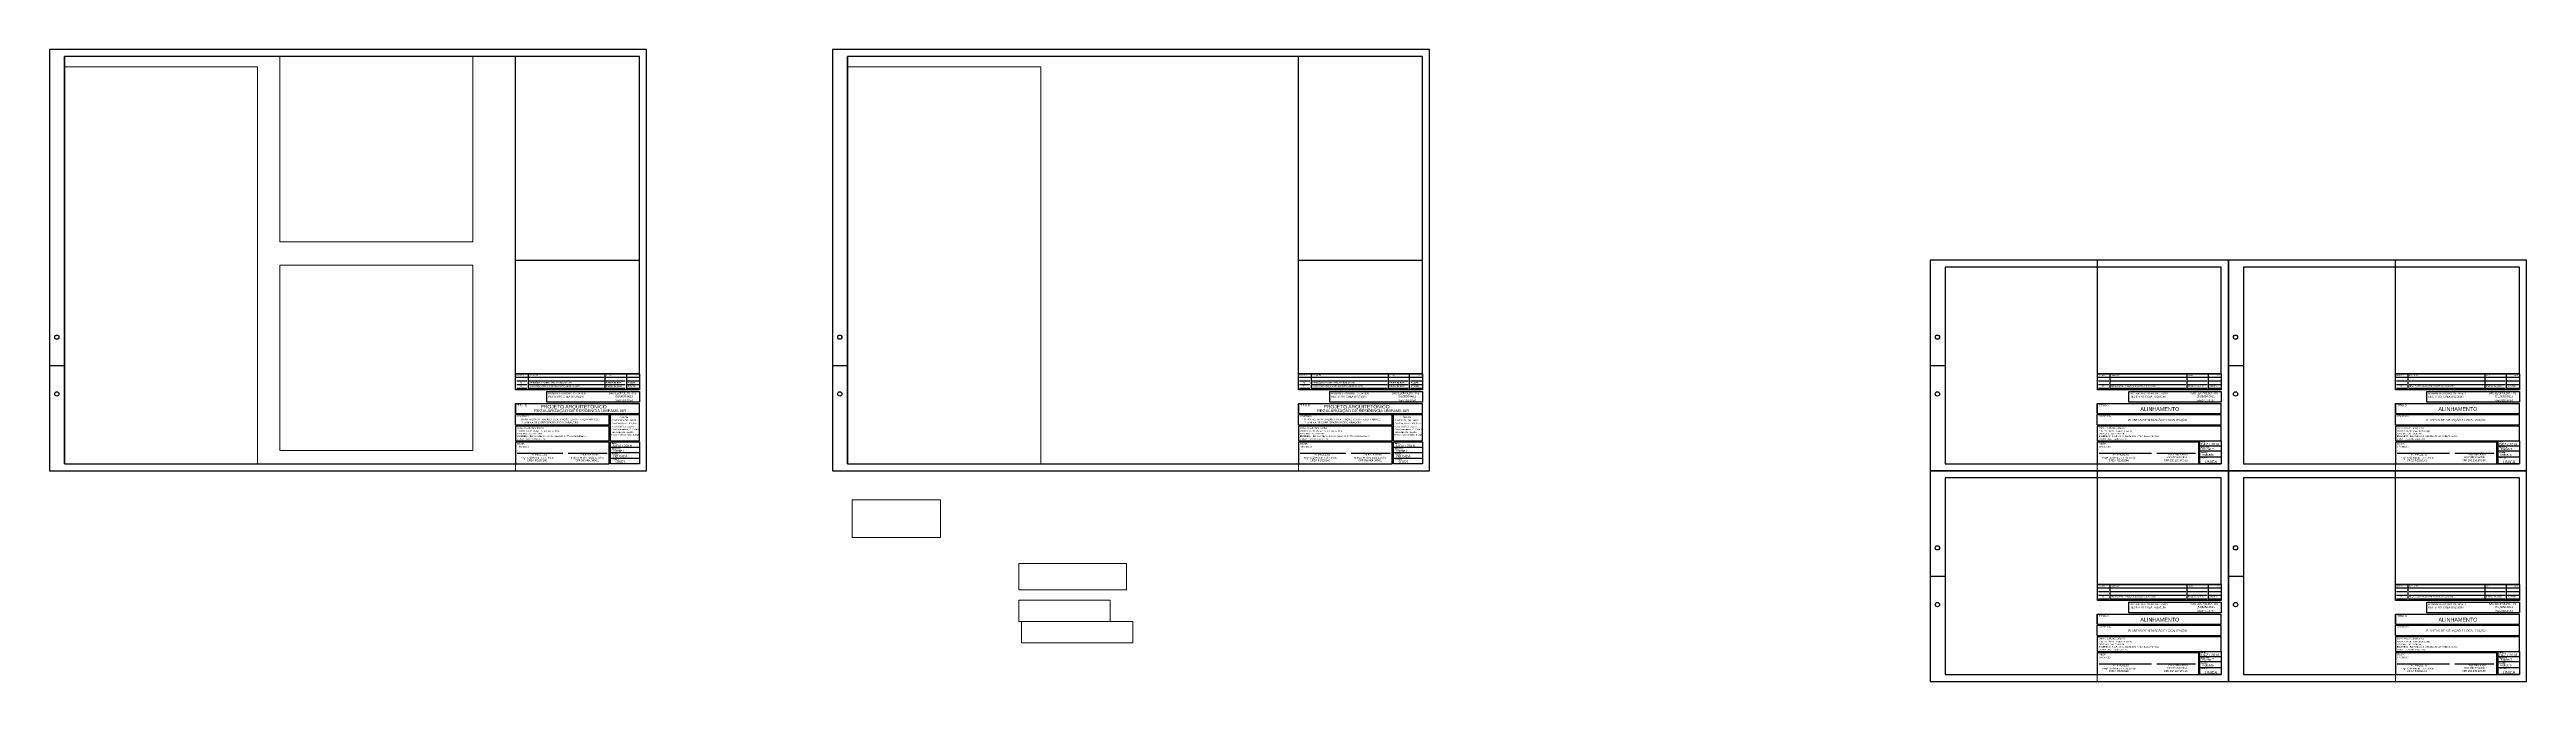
# Paper-space layout 'Layout1' of a CAD drawing. Header units: feet. Extents: x 2364 to 2713, y -811 to -722.
import ezdxf

# ---------------------------------------------------------------- set-up
doc = ezdxf.new("R2010")
doc.units = ezdxf.units.FT
doc.header["$MEASUREMENT"] = 0
doc.linetypes.add('DASHED', pattern=[0.75, 0.5, -0.25])
for name, color, linetype in [('ELETRODUTO', 4, 'Continuous'), ('FINA', 6, 'Continuous'), ('MARGEM EXT. CARIMBO', 7, 'Continuous'), ('parede', 7, 'Continuous'), ('SELO', 30, 'Continuous'), ('V1', 1, 'Continuous'), ('V2', 2, 'Continuous'), ('V3', 3, 'Continuous'), ('view', 4, 'Continuous')]:
    doc.layers.add(name, color=color, linetype=linetype)
doc.layers.get('view').off()
doc.styles.add('ENECON2', font='arialbd.ttf')
doc.styles.add('MERICE', font='ARIALUNI.TTF', dxfattribs={"height": 0.18})
doc.styles.add('VIL', font='stylu.ttf', dxfattribs={"height": 40})

psp = doc.layouts.get("Layout1")

# ---------------------------------------------------------------- linework, layer by layer
for p, q in [((2363.8, -721.83), (2363.8, -781.23)), ((2447.9, -721.83), (2363.8, -721.83)), ((2474.11, -721.83), (2474.11, -781.23)), ((2558.21, -721.83), (2474.11, -721.83)), ((2429.46, -751.53), (2446.9, -751.53)), ((2539.76, -751.53), (2557.21, -751.53)), ((2670.74, -751.53), (2628.74, -751.53)), ((2628.74, -751.53), (2628.74, -781.23)), ((2670.74, -751.53), (2670.74, -781.23)), ((2712.74, -751.53), (2670.74, -751.53)), ((2363.8, -766.38), (2365.92, -766.38)), ((2363.8, -766.38), (2364.92, -766.38)), ((2474.11, -766.38), (2476.23, -766.38)), ((2474.11, -766.38), (2475.23, -766.38)), ((2628.74, -766.38), (2630.86, -766.38)), ((2628.74, -766.38), (2629.86, -766.38)), ((2670.74, -766.38), (2672.86, -766.38)), ((2670.74, -766.38), (2671.86, -766.38)), ((2434.61, -771.97), (2434.61, -771.97)), ((2434.61, -771.97), (2434.61, -771.97)), ((2544.92, -771.97), (2544.92, -771.97)), ((2544.92, -771.97), (2544.92, -771.97)), ((2657.44, -771.97), (2657.44, -771.97)), ((2657.44, -771.97), (2657.44, -771.97)), ((2699.44, -771.97), (2699.44, -771.97)), ((2699.44, -771.97), (2699.44, -771.97)), ((2363.8, -781.23), (2447.9, -781.23)), ((2365.92, -781.23), (2447.9, -781.23)), ((2429.69, -778.72), (2436.13, -778.72)), ((2436.87, -778.72), (2442.34, -778.72)), ((2474.11, -781.23), (2558.21, -781.23)), ((2476.23, -781.23), (2558.21, -781.23)), ((2539.99, -778.72), (2546.43, -778.72)), ((2547.18, -778.72), (2552.65, -778.72)), ((2628.74, -781.23), (2670.74, -781.23)), ((2628.74, -781.23), (2670.74, -781.23)), ((2628.74, -781.23), (2628.74, -810.93)), ((2670.74, -781.23), (2628.74, -781.23)), ((2652.52, -778.72), (2659.91, -778.72)), ((2660.65, -778.72), (2666.12, -778.72)), ((2670.74, -781.23), (2712.74, -781.23)), ((2670.74, -781.23), (2712.74, -781.23)), ((2670.74, -781.23), (2670.74, -810.93)), ((2712.74, -781.23), (2670.74, -781.23)), ((2694.52, -778.72), (2701.91, -778.72)), ((2702.65, -778.72), (2708.12, -778.72)), ((2628.74, -796.08), (2630.86, -796.08)), ((2628.74, -796.08), (2629.86, -796.08)), ((2670.74, -796.08), (2672.86, -796.08)), ((2670.74, -796.08), (2671.86, -796.08)), ((2657.44, -801.67), (2657.44, -801.67)), ((2657.44, -801.67), (2657.44, -801.67)), ((2699.44, -801.67), (2699.44, -801.67)), ((2699.44, -801.67), (2699.44, -801.67)), ((2652.52, -808.42), (2659.91, -808.42)), ((2660.65, -808.42), (2666.12, -808.42)), ((2694.52, -808.42), (2701.91, -808.42)), ((2702.65, -808.42), (2708.12, -808.42)), ((2628.74, -810.93), (2670.74, -810.93)), ((2628.74, -810.93), (2670.74, -810.93)), ((2670.74, -810.93), (2712.74, -810.93)), ((2670.74, -810.93), (2712.74, -810.93))]:
    psp.add_line(p, q)
at = {"linetype": 'DASHED', "lineweight": 18, "ltscale": 3}
for p, q in [((2429.43, -780.23), (2429.43, -781.23)), ((2539.74, -780.23), (2539.74, -781.23)), ((2652.27, -780.23), (2652.27, -781.23)), ((2694.27, -780.23), (2694.27, -781.23)), ((2652.27, -809.93), (2652.27, -810.93)), ((2694.27, -809.93), (2694.27, -810.93))]:
    psp.add_line(p, q, dxfattribs=at)
for centre in [(2364.83, -762.38), (2364.83, -762.38), (2475.13, -762.38), (2475.13, -762.38), (2629.76, -762.38), (2629.76, -762.38), (2671.76, -762.38), (2671.76, -762.38), (2364.83, -770.38), (2364.83, -770.38), (2475.13, -770.38), (2475.13, -770.38), (2629.76, -770.38), (2629.76, -770.38), (2671.76, -770.38), (2671.76, -770.38), (2629.76, -792.08), (2629.76, -792.08), (2671.76, -792.08), (2671.76, -792.08), (2629.76, -800.08), (2629.76, -800.08), (2671.76, -800.08), (2671.76, -800.08)]:
    psp.add_circle(centre, 0.3)
at = {"linetype": 'DASHED', "lineweight": 18}
for p in [(2442.81, -773.76), (2442.81, -774.22), (2553.12, -773.76), (2553.12, -774.22), (2442.81, -774.68), (2442.81, -775.15), (2442.81, -775.61), (2442.81, -776.07), (2442.81, -776.53), (2553.12, -774.68), (2553.12, -775.15), (2553.12, -775.61), (2553.12, -776.07), (2553.12, -776.53)]:
    psp.add_point(p, dxfattribs=at)
at = {"layer": 'MARGEM EXT. CARIMBO'}
for p, q in [((2429.44, -771.73), (2429.44, -773.14)), ((2539.74, -771.73), (2539.74, -773.14)), ((2652.27, -771.73), (2652.27, -773.14)), ((2694.27, -771.73), (2694.27, -773.14)), ((2429.43, -774.88), (2429.43, -777)), ((2539.74, -774.88), (2539.74, -777)), ((2652.27, -774.88), (2652.27, -777)), ((2694.27, -774.88), (2694.27, -777)), ((2652.27, -801.43), (2652.27, -802.84)), ((2694.27, -801.43), (2694.27, -802.84)), ((2652.27, -804.58), (2652.27, -806.7)), ((2694.27, -804.58), (2694.27, -806.7))]:
    psp.add_line(p, q, dxfattribs=at)
at = {"layer": 'parede'}
for p, q in [((2447.9, -781.23), (2447.9, -721.83)), ((2558.21, -781.23), (2558.21, -721.83)), ((2446.9, -722.83), (2365.92, -722.83)), ((2365.92, -780.23), (2365.92, -722.83)), ((2365.92, -722.83), (2365.92, -780.23)), ((2429.46, -767.55), (2429.46, -722.83)), ((2446.9, -767.55), (2446.9, -722.83)), ((2557.21, -722.83), (2476.23, -722.83)), ((2476.23, -722.83), (2476.23, -780.23)), ((2476.23, -780.23), (2476.23, -722.83)), ((2539.76, -767.55), (2539.76, -722.83)), ((2557.21, -767.55), (2557.21, -722.83)), ((2669.74, -752.53), (2630.86, -752.53)), ((2630.86, -752.53), (2630.86, -780.23)), ((2652.29, -767.55), (2652.29, -751.53)), ((2669.74, -767.55), (2669.74, -752.53)), ((2670.74, -781.23), (2670.74, -751.53)), ((2711.74, -752.53), (2672.86, -752.53)), ((2672.86, -752.53), (2672.86, -780.23)), ((2694.29, -767.55), (2694.29, -751.53)), ((2711.74, -767.55), (2711.74, -752.53)), ((2712.74, -781.23), (2712.74, -751.53)), ((2429.43, -774.74), (2429.44, -773.29)), ((2429.44, -773.14), (2429.44, -771.73)), ((2429.44, -771.73), (2446.9, -771.73)), ((2429.44, -773.14), (2446.9, -773.14)), ((2429.44, -773.29), (2442.64, -773.29)), ((2442.64, -774.74), (2442.64, -773.29)), ((2442.81, -773.29), (2446.9, -773.29)), ((2442.81, -777), (2442.81, -773.29)), ((2446.9, -773.14), (2446.9, -771.73)), ((2446.9, -777), (2446.9, -773.29)), ((2539.74, -773.14), (2539.74, -771.73)), ((2539.74, -771.73), (2557.21, -771.73)), ((2539.74, -773.14), (2557.21, -773.14)), ((2539.74, -773.29), (2552.94, -773.29)), ((2539.74, -774.74), (2539.74, -773.29)), ((2552.94, -774.74), (2552.94, -773.29)), ((2553.12, -777), (2553.12, -773.29)), ((2553.12, -773.29), (2557.21, -773.29)), ((2557.21, -773.14), (2557.21, -771.73)), ((2557.21, -777), (2557.21, -773.29)), ((2652.27, -773.14), (2652.27, -771.73)), ((2652.27, -771.73), (2669.74, -771.73)), ((2652.27, -773.14), (2669.74, -773.14)), ((2652.27, -773.29), (2669.74, -773.29)), ((2652.27, -774.74), (2652.27, -773.29)), ((2669.74, -773.14), (2669.74, -771.73)), ((2669.74, -774.74), (2669.74, -773.29)), ((2694.27, -773.14), (2694.27, -771.73)), ((2694.27, -771.73), (2711.74, -771.73)), ((2694.27, -773.14), (2711.74, -773.14)), ((2694.27, -773.29), (2711.74, -773.29)), ((2694.27, -774.74), (2694.27, -773.29)), ((2711.74, -773.14), (2711.74, -771.73)), ((2711.74, -774.74), (2711.74, -773.29)), ((2429.43, -774.74), (2442.64, -774.74)), ((2429.43, -774.88), (2442.64, -774.88)), ((2429.43, -777), (2442.64, -777)), ((2429.43, -777.16), (2442.64, -777.16)), ((2429.43, -777.16), (2429.43, -780.23)), ((2429.43, -777.16), (2429.43, -780.23)), ((2442.64, -777), (2442.64, -774.88)), ((2442.64, -780.23), (2442.64, -777.16)), ((2442.81, -776.99), (2446.9, -777)), ((2446.9, -777.95), (2442.81, -777.95)), ((2446.9, -777.95), (2443.9, -777.95)), ((2539.74, -774.74), (2552.94, -774.74)), ((2539.74, -774.88), (2552.94, -774.88)), ((2539.74, -777), (2552.94, -777)), ((2539.74, -777.16), (2552.94, -777.16)), ((2539.74, -777.16), (2539.74, -780.23)), ((2539.74, -777.16), (2539.74, -780.23)), ((2552.94, -777), (2552.94, -774.88)), ((2552.94, -780.23), (2552.94, -777.16)), ((2553.12, -776.99), (2557.21, -777)), ((2557.21, -777.95), (2553.12, -777.95)), ((2557.21, -777.95), (2554.21, -777.95)), ((2652.27, -774.74), (2669.74, -774.74)), ((2652.27, -774.88), (2669.74, -774.88)), ((2652.27, -777), (2669.74, -777)), ((2652.27, -777.16), (2666.56, -777.16)), ((2652.27, -777.16), (2652.27, -780.23)), ((2652.27, -777.16), (2652.27, -780.23)), ((2666.56, -780.23), (2666.56, -777.16)), ((2669.74, -777), (2669.74, -774.88)), ((2694.27, -774.74), (2711.74, -774.74)), ((2694.27, -774.88), (2711.74, -774.88)), ((2694.27, -777), (2711.74, -777)), ((2694.27, -777.16), (2708.56, -777.16)), ((2694.27, -777.16), (2694.27, -780.23)), ((2694.27, -777.16), (2694.27, -780.23)), ((2708.56, -780.23), (2708.56, -777.16)), ((2711.74, -777), (2711.74, -774.88)), ((2365.92, -780.23), (2442.64, -780.23)), ((2446.9, -778.68), (2442.81, -778.68)), ((2442.81, -779.44), (2446.9, -779.44)), ((2476.23, -780.23), (2552.94, -780.23)), ((2557.21, -778.68), (2553.12, -778.68)), ((2553.12, -779.44), (2557.21, -779.44)), ((2630.86, -780.23), (2669.74, -780.23)), ((2652.29, -797.25), (2652.29, -781.23)), ((2670.74, -810.93), (2670.74, -781.23)), ((2672.86, -780.23), (2711.74, -780.23)), ((2694.29, -797.25), (2694.29, -781.23)), ((2712.74, -810.93), (2712.74, -781.23)), ((2669.74, -782.23), (2630.86, -782.23)), ((2630.86, -782.23), (2630.86, -809.93)), ((2669.74, -797.25), (2669.74, -782.23)), ((2711.74, -782.23), (2672.86, -782.23)), ((2672.86, -782.23), (2672.86, -809.93)), ((2711.74, -797.25), (2711.74, -782.23)), ((2652.27, -802.84), (2652.27, -801.43)), ((2652.27, -801.43), (2669.74, -801.43)), ((2669.74, -802.84), (2669.74, -801.43)), ((2694.27, -802.84), (2694.27, -801.43)), ((2694.27, -801.43), (2711.74, -801.43)), ((2711.74, -802.84), (2711.74, -801.43)), ((2652.27, -802.84), (2669.74, -802.84)), ((2652.27, -802.99), (2669.74, -802.99)), ((2652.27, -804.44), (2652.27, -802.99)), ((2652.27, -804.44), (2669.74, -804.44)), ((2652.27, -804.58), (2669.74, -804.58)), ((2669.74, -804.44), (2669.74, -802.99)), ((2669.74, -806.7), (2669.74, -804.58)), ((2694.27, -802.84), (2711.74, -802.84)), ((2694.27, -802.99), (2711.74, -802.99)), ((2694.27, -804.44), (2694.27, -802.99)), ((2694.27, -804.44), (2711.74, -804.44)), ((2694.27, -804.58), (2711.74, -804.58)), ((2711.74, -804.44), (2711.74, -802.99)), ((2711.74, -806.7), (2711.74, -804.58)), ((2652.27, -806.7), (2669.74, -806.7)), ((2652.27, -806.86), (2666.56, -806.86)), ((2652.27, -806.86), (2652.27, -809.93)), ((2652.27, -806.86), (2652.27, -809.93)), ((2666.56, -809.93), (2666.56, -806.86)), ((2694.27, -806.7), (2711.74, -806.7)), ((2694.27, -806.86), (2708.56, -806.86)), ((2694.27, -806.86), (2694.27, -809.93)), ((2694.27, -806.86), (2694.27, -809.93)), ((2708.56, -809.93), (2708.56, -806.86)), ((2630.86, -809.93), (2669.74, -809.93)), ((2672.86, -809.93), (2711.74, -809.93))]:
    psp.add_line(p, q, dxfattribs=at)
for points in [[(2442.81, -777.16), (2446.9, -777.16), (2446.9, -780.23), (2442.81, -780.23)], [(2553.12, -777.16), (2557.21, -777.16), (2557.21, -780.23), (2553.12, -780.23)]]:
    psp.add_lwpolyline(points, close=True, dxfattribs=at)
at = {"layer": 'SELO', "color": 152}
for p, q in [((2446.9, -767.55), (2429.46, -767.55)), ((2446.9, -767.55), (2429.46, -767.55)), ((2431.21, -767.55), (2431.21, -769.81)), ((2442.05, -767.55), (2442.05, -769.81)), ((2445.06, -767.55), (2445.06, -769.81)), ((2557.21, -767.55), (2539.76, -767.55)), ((2557.21, -767.55), (2539.76, -767.55)), ((2541.51, -767.55), (2541.51, -769.81)), ((2552.36, -767.55), (2552.36, -769.81)), ((2555.36, -767.55), (2555.36, -769.81)), ((2669.74, -767.55), (2652.29, -767.55)), ((2669.74, -767.55), (2652.29, -767.55)), ((2654.04, -767.55), (2654.04, -769.81)), ((2664.89, -767.55), (2664.89, -769.81)), ((2667.89, -767.55), (2667.89, -769.81)), ((2711.74, -767.55), (2694.29, -767.55)), ((2711.74, -767.55), (2694.29, -767.55)), ((2696.04, -767.55), (2696.04, -769.81)), ((2706.89, -767.55), (2706.89, -769.81)), ((2709.89, -767.55), (2709.89, -769.81)), ((2446.9, -768.05), (2429.46, -768.05)), ((2446.9, -768.05), (2429.46, -768.05)), ((2557.21, -768.05), (2539.76, -768.05)), ((2557.21, -768.05), (2539.76, -768.05)), ((2669.74, -768.05), (2652.29, -768.05)), ((2669.74, -768.05), (2652.29, -768.05)), ((2711.74, -768.05), (2694.29, -768.05)), ((2711.74, -768.05), (2694.29, -768.05)), ((2669.74, -777.73), (2666.74, -777.73)), ((2669.74, -777.73), (2666.74, -777.73)), ((2669.74, -777.73), (2666.74, -777.73)), ((2669.74, -777.73), (2666.74, -777.73)), ((2711.74, -777.73), (2708.74, -777.73)), ((2711.74, -777.73), (2708.74, -777.73)), ((2711.74, -777.73), (2708.74, -777.73)), ((2711.74, -777.73), (2708.74, -777.73)), ((2666.74, -780.23), (2666.74, -778.23)), ((2666.74, -780.23), (2666.74, -778.23)), ((2669.74, -778.47), (2666.74, -778.47)), ((2669.74, -778.47), (2666.74, -778.47)), ((2666.74, -779.23), (2669.74, -779.23)), ((2666.74, -779.23), (2669.74, -779.23)), ((2669.74, -780.23), (2666.74, -780.23)), ((2669.74, -780.23), (2666.74, -780.23)), ((2708.74, -780.23), (2708.74, -778.23)), ((2708.74, -780.23), (2708.74, -778.23)), ((2711.74, -778.47), (2708.74, -778.47)), ((2711.74, -778.47), (2708.74, -778.47)), ((2708.74, -779.23), (2711.74, -779.23)), ((2708.74, -779.23), (2711.74, -779.23)), ((2711.74, -780.23), (2708.74, -780.23)), ((2711.74, -780.23), (2708.74, -780.23)), ((2669.74, -797.25), (2652.29, -797.25)), ((2669.74, -797.25), (2652.29, -797.25)), ((2669.74, -797.75), (2652.29, -797.75)), ((2669.74, -797.75), (2652.29, -797.75)), ((2654.04, -797.25), (2654.04, -799.51)), ((2664.89, -797.25), (2664.89, -799.51)), ((2667.89, -797.25), (2667.89, -799.51)), ((2711.74, -797.25), (2694.29, -797.25)), ((2711.74, -797.25), (2694.29, -797.25)), ((2711.74, -797.75), (2694.29, -797.75)), ((2711.74, -797.75), (2694.29, -797.75)), ((2696.04, -797.25), (2696.04, -799.51)), ((2706.89, -797.25), (2706.89, -799.51)), ((2709.89, -797.25), (2709.89, -799.51)), ((2669.74, -807.43), (2666.74, -807.43)), ((2669.74, -807.43), (2666.74, -807.43)), ((2669.74, -807.43), (2666.74, -807.43)), ((2669.74, -807.43), (2666.74, -807.43)), ((2666.74, -809.93), (2666.74, -807.93)), ((2666.74, -809.93), (2666.74, -807.93)), ((2669.74, -808.17), (2666.74, -808.17)), ((2669.74, -808.17), (2666.74, -808.17)), ((2666.74, -808.93), (2669.74, -808.93)), ((2666.74, -808.93), (2669.74, -808.93)), ((2711.74, -807.43), (2708.74, -807.43)), ((2711.74, -807.43), (2708.74, -807.43)), ((2711.74, -807.43), (2708.74, -807.43)), ((2711.74, -807.43), (2708.74, -807.43)), ((2708.74, -809.93), (2708.74, -807.93)), ((2708.74, -809.93), (2708.74, -807.93)), ((2711.74, -808.17), (2708.74, -808.17)), ((2711.74, -808.17), (2708.74, -808.17)), ((2708.74, -808.93), (2711.74, -808.93)), ((2708.74, -808.93), (2711.74, -808.93)), ((2669.74, -809.93), (2666.74, -809.93)), ((2669.74, -809.93), (2666.74, -809.93)), ((2711.74, -809.93), (2708.74, -809.93)), ((2711.74, -809.93), (2708.74, -809.93))]:
    psp.add_line(p, q, dxfattribs=at)
at = {"layer": 'SELO', "color": 1}
for p, q in [((2429.61, -768.55), (2431.06, -768.55)), ((2429.61, -768.55), (2431.06, -768.55)), ((2429.61, -769.05), (2431.06, -769.05)), ((2429.61, -769.05), (2431.06, -769.05)), ((2429.61, -769.55), (2431.06, -769.55)), ((2429.61, -769.55), (2431.06, -769.55)), ((2431.36, -768.55), (2441.94, -768.55)), ((2431.36, -769.05), (2441.93, -769.05)), ((2431.36, -769.55), (2441.92, -769.55)), ((2442.13, -769.55), (2444.91, -769.55)), ((2442.13, -769.55), (2444.91, -769.55)), ((2442.14, -768.55), (2444.91, -768.55)), ((2442.14, -768.55), (2444.91, -768.55)), ((2442.14, -769.05), (2444.91, -769.05)), ((2442.14, -769.05), (2444.91, -769.05)), ((2445.21, -768.55), (2446.81, -768.55)), ((2445.21, -768.55), (2446.81, -768.55)), ((2445.21, -769.05), (2446.81, -769.05)), ((2445.21, -769.05), (2446.81, -769.05)), ((2445.21, -769.55), (2446.81, -769.55)), ((2445.21, -769.55), (2446.81, -769.55)), ((2539.91, -768.55), (2541.36, -768.55)), ((2539.91, -768.55), (2541.36, -768.55)), ((2539.91, -769.05), (2541.36, -769.05)), ((2539.91, -769.05), (2541.36, -769.05)), ((2539.91, -769.55), (2541.36, -769.55)), ((2539.91, -769.55), (2541.36, -769.55)), ((2541.66, -768.55), (2552.24, -768.55)), ((2541.66, -769.05), (2552.23, -769.05)), ((2541.66, -769.55), (2552.23, -769.55)), ((2552.43, -769.55), (2555.21, -769.55)), ((2552.43, -769.55), (2555.21, -769.55)), ((2552.44, -769.05), (2555.21, -769.05)), ((2552.44, -769.05), (2555.21, -769.05)), ((2552.45, -768.55), (2555.21, -768.55)), ((2552.45, -768.55), (2555.21, -768.55)), ((2555.51, -768.55), (2557.11, -768.55)), ((2555.51, -768.55), (2557.11, -768.55)), ((2555.51, -769.05), (2557.11, -769.05)), ((2555.51, -769.05), (2557.11, -769.05)), ((2555.51, -769.55), (2557.11, -769.55)), ((2555.51, -769.55), (2557.11, -769.55)), ((2652.44, -768.55), (2653.89, -768.55)), ((2652.44, -768.55), (2653.89, -768.55)), ((2652.44, -769.05), (2653.89, -769.05)), ((2652.44, -769.05), (2653.89, -769.05)), ((2652.44, -769.55), (2653.89, -769.55)), ((2652.44, -769.55), (2653.89, -769.55)), ((2654.19, -768.55), (2664.77, -768.55)), ((2654.19, -769.05), (2664.76, -769.05)), ((2654.19, -769.55), (2664.76, -769.55)), ((2664.96, -769.55), (2667.74, -769.55)), ((2664.96, -769.55), (2667.74, -769.55)), ((2664.97, -769.05), (2667.74, -769.05)), ((2664.97, -769.05), (2667.74, -769.05)), ((2664.98, -768.55), (2667.74, -768.55)), ((2664.98, -768.55), (2667.74, -768.55)), ((2668.04, -768.55), (2669.64, -768.55)), ((2668.04, -768.55), (2669.64, -768.55)), ((2668.04, -769.05), (2669.64, -769.05)), ((2668.04, -769.05), (2669.64, -769.05)), ((2668.04, -769.55), (2669.64, -769.55)), ((2668.04, -769.55), (2669.64, -769.55)), ((2694.44, -768.55), (2695.89, -768.55)), ((2694.44, -768.55), (2695.89, -768.55)), ((2694.44, -769.05), (2695.89, -769.05)), ((2694.44, -769.05), (2695.89, -769.05)), ((2694.44, -769.55), (2695.89, -769.55)), ((2694.44, -769.55), (2695.89, -769.55)), ((2696.19, -768.55), (2706.77, -768.55)), ((2696.19, -769.05), (2706.76, -769.05)), ((2696.19, -769.55), (2706.76, -769.55)), ((2706.96, -769.55), (2709.74, -769.55)), ((2706.96, -769.55), (2709.74, -769.55)), ((2706.97, -769.05), (2709.74, -769.05)), ((2706.97, -769.05), (2709.74, -769.05)), ((2706.98, -768.55), (2709.74, -768.55)), ((2706.98, -768.55), (2709.74, -768.55)), ((2710.04, -768.55), (2711.64, -768.55)), ((2710.04, -768.55), (2711.64, -768.55)), ((2710.04, -769.05), (2711.64, -769.05)), ((2710.04, -769.05), (2711.64, -769.05)), ((2710.04, -769.55), (2711.64, -769.55)), ((2710.04, -769.55), (2711.64, -769.55)), ((2652.44, -798.25), (2653.89, -798.25)), ((2652.44, -798.25), (2653.89, -798.25)), ((2652.44, -798.75), (2653.89, -798.75)), ((2652.44, -798.75), (2653.89, -798.75)), ((2654.19, -798.25), (2664.77, -798.25)), ((2654.19, -798.75), (2664.76, -798.75)), ((2664.97, -798.75), (2667.74, -798.75)), ((2664.97, -798.75), (2667.74, -798.75)), ((2664.98, -798.25), (2667.74, -798.25)), ((2664.98, -798.25), (2667.74, -798.25)), ((2668.04, -798.25), (2669.64, -798.25)), ((2668.04, -798.25), (2669.64, -798.25)), ((2668.04, -798.75), (2669.64, -798.75)), ((2668.04, -798.75), (2669.64, -798.75)), ((2694.44, -798.25), (2695.89, -798.25)), ((2694.44, -798.25), (2695.89, -798.25)), ((2694.44, -798.75), (2695.89, -798.75)), ((2694.44, -798.75), (2695.89, -798.75)), ((2696.19, -798.25), (2706.77, -798.25)), ((2696.19, -798.75), (2706.76, -798.75)), ((2706.97, -798.75), (2709.74, -798.75)), ((2706.97, -798.75), (2709.74, -798.75)), ((2706.98, -798.25), (2709.74, -798.25)), ((2706.98, -798.25), (2709.74, -798.25)), ((2710.04, -798.25), (2711.64, -798.25)), ((2710.04, -798.25), (2711.64, -798.25)), ((2710.04, -798.75), (2711.64, -798.75)), ((2710.04, -798.75), (2711.64, -798.75)), ((2652.44, -799.25), (2653.89, -799.25)), ((2652.44, -799.25), (2653.89, -799.25)), ((2654.19, -799.25), (2664.76, -799.25)), ((2664.96, -799.25), (2667.74, -799.25)), ((2664.96, -799.25), (2667.74, -799.25)), ((2668.04, -799.25), (2669.64, -799.25)), ((2668.04, -799.25), (2669.64, -799.25)), ((2694.44, -799.25), (2695.89, -799.25)), ((2694.44, -799.25), (2695.89, -799.25)), ((2696.19, -799.25), (2706.76, -799.25)), ((2706.96, -799.25), (2709.74, -799.25)), ((2706.96, -799.25), (2709.74, -799.25)), ((2710.04, -799.25), (2711.64, -799.25)), ((2710.04, -799.25), (2711.64, -799.25))]:
    psp.add_line(p, q, dxfattribs=at)
at = {"layer": 'SELO', "color": 254}
for p, q in [((2666.74, -780.23), (2666.74, -778.23)), ((2666.74, -780.23), (2666.74, -778.23)), ((2666.74, -779.23), (2669.74, -779.23)), ((2666.74, -779.23), (2669.74, -779.23)), ((2669.74, -780.23), (2666.74, -780.23)), ((2669.74, -780.23), (2666.74, -780.23)), ((2708.74, -780.23), (2708.74, -778.23)), ((2708.74, -780.23), (2708.74, -778.23)), ((2708.74, -779.23), (2711.74, -779.23)), ((2708.74, -779.23), (2711.74, -779.23)), ((2711.74, -780.23), (2708.74, -780.23)), ((2711.74, -780.23), (2708.74, -780.23)), ((2666.74, -809.93), (2666.74, -807.93)), ((2666.74, -809.93), (2666.74, -807.93)), ((2666.74, -808.93), (2669.74, -808.93)), ((2666.74, -808.93), (2669.74, -808.93)), ((2708.74, -809.93), (2708.74, -807.93)), ((2708.74, -809.93), (2708.74, -807.93)), ((2708.74, -808.93), (2711.74, -808.93)), ((2708.74, -808.93), (2711.74, -808.93)), ((2669.74, -809.93), (2666.74, -809.93)), ((2669.74, -809.93), (2666.74, -809.93)), ((2711.74, -809.93), (2708.74, -809.93)), ((2711.74, -809.93), (2708.74, -809.93))]:
    psp.add_line(p, q, dxfattribs=at)
at = {"layer": 'SELO', "color": 152}
for points in [[(2429.46, -767.55), (2446.9, -767.55), (2446.9, -769.81), (2429.46, -769.81)], [(2539.76, -767.55), (2557.21, -767.55), (2557.21, -769.81), (2539.76, -769.81)], [(2652.29, -767.55), (2669.74, -767.55), (2669.74, -769.81), (2652.29, -769.81)], [(2694.29, -767.55), (2711.74, -767.55), (2711.74, -769.81), (2694.29, -769.81)], [(2433.88, -770.06), (2446.9, -770.06), (2446.9, -771.56), (2433.88, -771.56)], [(2544.18, -770.06), (2557.21, -770.06), (2557.21, -771.56), (2544.18, -771.56)], [(2656.71, -770.06), (2669.74, -770.06), (2669.74, -771.56), (2656.71, -771.56)], [(2698.71, -770.06), (2711.74, -770.06), (2711.74, -771.56), (2698.71, -771.56)], [(2666.74, -777), (2669.74, -777), (2669.74, -780.23), (2666.74, -780.23)], [(2666.74, -777), (2669.74, -777), (2669.74, -780.23), (2666.74, -780.23)], [(2708.74, -777), (2711.74, -777), (2711.74, -780.23), (2708.74, -780.23)], [(2708.74, -777), (2711.74, -777), (2711.74, -780.23), (2708.74, -780.23)], [(2652.29, -797.25), (2669.74, -797.25), (2669.74, -799.51), (2652.29, -799.51)], [(2694.29, -797.25), (2711.74, -797.25), (2711.74, -799.51), (2694.29, -799.51)], [(2656.71, -799.76), (2669.74, -799.76), (2669.74, -801.26), (2656.71, -801.26)], [(2698.71, -799.76), (2711.74, -799.76), (2711.74, -801.26), (2698.71, -801.26)], [(2666.74, -806.7), (2669.74, -806.7), (2669.74, -809.93), (2666.74, -809.93)], [(2666.74, -806.7), (2669.74, -806.7), (2669.74, -809.93), (2666.74, -809.93)], [(2708.74, -806.7), (2711.74, -806.7), (2711.74, -809.93), (2708.74, -809.93)], [(2708.74, -806.7), (2711.74, -806.7), (2711.74, -809.93), (2708.74, -809.93)]]:
    psp.add_lwpolyline(points, close=True, dxfattribs=at)

# ---------------------------------------------------------------- texts
at = {"style": 'VIL'}
for s, p in [('Engº Civil Ronan T. de Jesus', (2430.18, -779.52)), ('CREA RS208146', (2431.08, -779.88)), ('P/  PROJETO', (2431.68, -779.08)), ('Nelson Pedro Inácio da Silva', (2437.29, -779.52)), ('CPF 265.464.340-91', (2437.88, -779.88)), ('PROPRIETÁRIO', (2438.53, -779.06)), ('Engº Civil Ronan T. de Jesus', (2540.49, -779.52)), ('CREA RS208146', (2541.38, -779.88)), ('P/  PROJETO', (2541.98, -779.08)), ('Nelson Pedro Inácio da Silva', (2547.6, -779.52)), ('CPF 265.464.340-91', (2548.18, -779.88)), ('PROPRIETÁRIO', (2548.83, -779.06)), ('Engº Civil Ronan T. de Jesus', (2653.02, -779.52)), ('CREA RS208146', (2653.91, -779.88)), ('P/  PROJETO', (2654.51, -779.08)), ('CPF 308.120.970-68', (2661.66, -779.88)), ('Benedito Kowalski', (2662.01, -779.43)), ('PROPRIETÁRIO', (2662.31, -779.06)), ('Engº Civil Ronan T. de Jesus', (2695.02, -779.52)), ('CREA RS208146', (2695.91, -779.88)), ('P/  PROJETO', (2696.51, -779.08)), ('CPF 308.120.970-68', (2703.66, -779.88)), ('Benedito Kowalski', (2704.01, -779.43)), ('PROPRIETÁRIO', (2704.31, -779.06)), ('Engº Civil Ronan T. de Jesus', (2653.02, -809.22)), ('CREA RS208146', (2653.91, -809.58)), ('P/  PROJETO', (2654.51, -808.78)), ('CPF 308.120.970-68', (2661.66, -809.58)), ('Benedito Kowalski', (2662.01, -809.13)), ('PROPRIETÁRIO', (2662.31, -808.76)), ('Engº Civil Ronan T. de Jesus', (2695.02, -809.22)), ('CREA RS208146', (2695.91, -809.58)), ('P/  PROJETO', (2696.51, -808.78)), ('CPF 308.120.970-68', (2703.66, -809.58)), ('Benedito Kowalski', (2704.01, -809.13)), ('PROPRIETÁRIO', (2704.31, -808.76))]:
    psp.add_text(s, height=0.2598, dxfattribs=at).set_placement(p)
at = {"char_height": 0.2598, "width": 0.0125, "attachment_point": 1, "style": 'VIL'}
for insert in [(2429.69, -777.28), (2540, -777.28), (2652.52, -777.28), (2694.52, -777.28), (2652.52, -806.98), (2694.52, -806.98)]:
    psp.add_mtext('RESP. TÉCNICO :', dxfattribs=dict(at, insert=insert))
at = {"layer": 'FINA', "ltscale": 0.02, "style": 'MERICE'}
for s, p in [('RONAN TEODORO DE JESUS', (2434.05, -770.46)), ('RONAN TEODORO DE JESUS', (2434.05, -770.46)), ('REGISTRO CREA RS208146', (2434.05, -770.89)), ('REGISTRO CREA RS208146', (2434.05, -770.89)), ('SÃO LEOPOLDO - RS', (2442.58, -770.42)), ('(51)8050-0611', (2443.5, -770.86)), ('(55)9710-9754', (2443.51, -771.41)), ('RONAN TEODORO DE JESUS', (2544.35, -770.46)), ('RONAN TEODORO DE JESUS', (2544.35, -770.46)), ('REGISTRO CREA RS208146', (2544.35, -770.89)), ('REGISTRO CREA RS208146', (2544.35, -770.89)), ('SÃO LEOPOLDO - RS', (2552.88, -770.42)), ('(51)8050-0611', (2553.81, -770.86)), ('(55)9710-9754', (2553.81, -771.41)), ('RONAN TEODORO DE JESUS', (2656.88, -770.46)), ('RONAN TEODORO DE JESUS', (2656.88, -770.46)), ('REGISTRO CREA RS208146', (2656.88, -770.89)), ('REGISTRO CREA RS208146', (2656.88, -770.89)), ('SÃO LEOPOLDO - RS', (2665.41, -770.42)), ('(51)8050-0611', (2666.33, -770.86)), ('(55)9710-9754', (2666.34, -771.41)), ('RONAN TEODORO DE JESUS', (2698.88, -770.46)), ('RONAN TEODORO DE JESUS', (2698.88, -770.46)), ('REGISTRO CREA RS208146', (2698.88, -770.89)), ('REGISTRO CREA RS208146', (2698.88, -770.89)), ('SÃO LEOPOLDO - RS', (2707.41, -770.42)), ('(51)8050-0611', (2708.33, -770.86)), ('(55)9710-9754', (2708.34, -771.41)), ('RONAN TEODORO DE JESUS', (2656.88, -800.16)), ('RONAN TEODORO DE JESUS', (2656.88, -800.16)), ('REGISTRO CREA RS208146', (2656.88, -800.59)), ('REGISTRO CREA RS208146', (2656.88, -800.59)), ('SÃO LEOPOLDO - RS', (2665.41, -800.12)), ('(51)8050-0611', (2666.33, -800.56)), ('(55)9710-9754', (2666.34, -801.11)), ('RONAN TEODORO DE JESUS', (2698.88, -800.16)), ('RONAN TEODORO DE JESUS', (2698.88, -800.16)), ('REGISTRO CREA RS208146', (2698.88, -800.59)), ('REGISTRO CREA RS208146', (2698.88, -800.59)), ('SÃO LEOPOLDO - RS', (2707.41, -800.12)), ('(51)8050-0611', (2708.33, -800.56)), ('(55)9710-9754', (2708.34, -801.11))]:
    psp.add_text(s, height=0.2717, dxfattribs=at).set_placement(p)
at = {"layer": 'parede', "ltscale": 0.08, "style": 'MERICE'}
for s, height, p in [('PLANILHA DE COEFICIENTES E DECLARAÇÕES', 0.25, (2430.27, -774.54)), ('PLANTAS DE SITUAÇÃO, LOCALIZAÇÃO, CORTE ESQUEMÁTICO ', 0.25, (2430.28, -774.11)), ('ÁREAS', 0.25, (2444.13, -773.77)), ('PLANILHA DE COEFICIENTES E DECLARAÇÕES', 0.25, (2540.57, -774.54)), ('PLANTAS DE SITUAÇÃO, LOCALIZAÇÃO, CORTE ESQUEMÁTICO ', 0.25, (2540.58, -774.11)), ('ÁREAS', 0.25, (2554.44, -773.77)), ('PLANTAS DE SITUAÇÃO E LOCALIZAÇÃO', 0.3, (2656.63, -774.21)), ('PLANTAS DE SITUAÇÃO E LOCALIZAÇÃO', 0.3, (2698.63, -774.21)), ('PLANTAS DE SITUAÇÃO E LOCALIZAÇÃO', 0.3, (2656.63, -803.91)), ('PLANTAS DE SITUAÇÃO E LOCALIZAÇÃO', 0.3, (2698.63, -803.91))]:
    psp.add_text(s, height=height, dxfattribs=at).set_placement(p)
at = {"layer": 'SELO', "color": 1}
for s, p in [('REVISÃO', (2429.61, -767.87)), ('REVISÃO', (2429.61, -767.87)), ('DESCRIÇÃO', (2431.36, -767.87)), ('DESCRIÇÃO', (2431.36, -767.87)), ('AUTOR', (2442.2, -767.87)), ('DATA', (2446.24, -767.87)), ('DATA', (2446.24, -767.87)), ('REVISÃO', (2539.91, -767.87)), ('REVISÃO', (2539.91, -767.87)), ('DESCRIÇÃO', (2541.66, -767.87)), ('DESCRIÇÃO', (2541.66, -767.87)), ('AUTOR', (2552.51, -767.87)), ('DATA', (2556.55, -767.87)), ('DATA', (2556.55, -767.87)), ('REVISÃO', (2652.44, -767.87)), ('REVISÃO', (2652.44, -767.87)), ('DESCRIÇÃO', (2654.19, -767.87)), ('DESCRIÇÃO', (2654.19, -767.87)), ('AUTOR', (2665.04, -767.87)), ('DATA', (2669.07, -767.87)), ('DATA', (2669.07, -767.87)), ('REVISÃO', (2694.44, -767.87)), ('REVISÃO', (2694.44, -767.87)), ('DESCRIÇÃO', (2696.19, -767.87)), ('DESCRIÇÃO', (2696.19, -767.87)), ('AUTOR', (2707.04, -767.87)), ('DATA', (2711.07, -767.87)), ('DATA', (2711.07, -767.87)), ('REVISÃO', (2652.44, -797.57)), ('REVISÃO', (2652.44, -797.57)), ('DESCRIÇÃO', (2654.19, -797.57)), ('DESCRIÇÃO', (2654.19, -797.57)), ('AUTOR', (2665.04, -797.57)), ('DATA', (2669.07, -797.57)), ('DATA', (2669.07, -797.57)), ('REVISÃO', (2694.44, -797.57)), ('REVISÃO', (2694.44, -797.57)), ('DESCRIÇÃO', (2696.19, -797.57)), ('DESCRIÇÃO', (2696.19, -797.57)), ('AUTOR', (2707.04, -797.57)), ('DATA', (2711.07, -797.57)), ('DATA', (2711.07, -797.57))]:
    psp.add_text(s, height=0.154, dxfattribs=at).set_placement(p)
at = {"layer": 'SELO', "color": 1, "style": 'ENECON2'}
for s, height, p in [('01', 0.154, (2430.1, -768.87)), ('00', 0.154, (2430.1, -769.37)), ('CORREÇÕES NO PROJETO - APÓS 1º ANÁLISE DA PMNH', 0.1544, (2431.36, -768.87)), ('PROJETO NOVO - PROJETO ARQUITETÔNICO DE REGULARIZAÇÃO', 0.1544, (2431.36, -769.37)), ('RONAN T. DE JESUS', 0.1544, (2442.2, -768.87)), ('RONAN T. DE JESUS', 0.1544, (2442.2, -769.37)), ('08/12/2016', 0.154, (2445.27, -768.87)), ('05/11/2016', 0.154, (2445.27, -769.37)), ('01', 0.154, (2540.41, -768.87)), ('00', 0.154, (2540.41, -769.37)), ('CORREÇÕES NO PROJETO - APÓS 1º ANÁLISE DA PMNH', 0.1544, (2541.66, -768.87)), ('PROJETO NOVO - PROJETO ARQUITETÔNICO DE REGULARIZAÇÃO', 0.1544, (2541.66, -769.37)), ('RONAN T. DE JESUS', 0.1544, (2552.51, -768.87)), ('RONAN T. DE JESUS', 0.1544, (2552.51, -769.37)), ('08/12/2016', 0.154, (2555.57, -768.87)), ('05/11/2016', 0.154, (2555.57, -769.37)), ('00', 0.154, (2652.94, -769.37)), ('PROJETO NOVO - PLANTAS DE SITUAÇÃO E LOCALIZAÇÃO', 0.1544, (2654.19, -769.37)), ('RONAN T. DE JESUS', 0.1544, (2665.04, -769.37)), ('05/12/2016', 0.154, (2668.1, -769.37)), ('00', 0.154, (2694.94, -769.37)), ('PROJETO NOVO - PLANTAS DE SITUAÇÃO E LOCALIZAÇÃO', 0.1544, (2696.19, -769.37)), ('RONAN T. DE JESUS', 0.1544, (2707.04, -769.37)), ('05/12/2016', 0.154, (2710.1, -769.37)), ('00', 0.154, (2652.94, -799.07)), ('PROJETO NOVO - PLANTAS DE SITUAÇÃO E LOCALIZAÇÃO', 0.1544, (2654.19, -799.07)), ('RONAN T. DE JESUS', 0.1544, (2665.04, -799.07)), ('05/12/2016', 0.154, (2668.1, -799.07)), ('00', 0.154, (2694.94, -799.07)), ('PROJETO NOVO - PLANTAS DE SITUAÇÃO E LOCALIZAÇÃO', 0.1544, (2696.19, -799.07)), ('RONAN T. DE JESUS', 0.1544, (2707.04, -799.07)), ('05/12/2016', 0.154, (2710.1, -799.07))]:
    psp.add_text(s, height=height, dxfattribs=at).set_placement(p)
at = {"layer": 'SELO', "color": 1, "char_height": 0.2, "attachment_point": 1}
for s, insert, width in [('{\\fArial|b1|i0|c238|p34;\\H0.9714x;desenho: \\fArial|b0|i0|c238|p34;\\H1.029x;                }', (2443.02, -778), 1.1434), ('{\\fArial|b1|i0|c238|p34;\\H0.9714x;desenho: \\fArial|b0|i0|c238|p34;\\H1.029x;                }', (2553.32, -778), 1.1434), ('{\\fArial|b1|i0|c238|p34;\\H0.9714x;desenho: \\fArial|b0|i0|c238|p34;\\H1.029x;                }', (2666.89, -777.79), 1.1434), ('{\\fArial|b1|i0|c238|p34;\\H0.9714x;desenho: \\fArial|b0|i0|c238|p34;\\H1.029x;                }', (2708.89, -777.79), 1.1434), ('{\\fArial|b1|i0|c0|p34;\\H0.9714x;escala\\fArial|b1|i0|c238|p34;: \\fArial|b0|i0|c238|p34;\\H1.029x;                }', (2443.02, -778.73), 1.4487), ('{\\fArial|b1|i0|c0|p34;\\H0.9714x;escala\\fArial|b1|i0|c238|p34;: \\fArial|b0|i0|c238|p34;\\H1.029x;                }', (2553.32, -778.73), 1.4487), ('{\\fArial|b1|i0|c0|p34;\\H0.9714x;escala\\fArial|b1|i0|c238|p34;: \\fArial|b0|i0|c238|p34;\\H1.029x;                }', (2666.89, -778.51), 1.4487), ('{\\fArial|b1|i0|c0|p34;\\H0.9714x;escala\\fArial|b1|i0|c238|p34;: \\fArial|b0|i0|c238|p34;\\H1.029x;                }', (2708.89, -778.51), 1.4487), ('{\\fArial|b1|i0|c238|p34;\\H0.9714x;desenho: \\fArial|b0|i0|c238|p34;\\H1.029x;                }', (2666.89, -807.49), 1.1434), ('{\\fArial|b1|i0|c0|p34;\\H0.9714x;escala\\fArial|b1|i0|c238|p34;: \\fArial|b0|i0|c238|p34;\\H1.029x;                }', (2666.89, -808.21), 1.4487), ('{\\fArial|b1|i0|c238|p34;\\H0.9714x;desenho: \\fArial|b0|i0|c238|p34;\\H1.029x;                }', (2708.89, -807.49), 1.1434), ('{\\fArial|b1|i0|c0|p34;\\H0.9714x;escala\\fArial|b1|i0|c238|p34;: \\fArial|b0|i0|c238|p34;\\H1.029x;                }', (2708.89, -808.21), 1.4487)]:
    psp.add_mtext(s, dxfattribs=dict(at, insert=insert, width=width))
at = {"layer": 'V1', "ltscale": 0.02, "style": 'MERICE'}
for s, height, p in [('TÍTULO', 0.272, (2429.7, -772.14)), ('TÍTULO', 0.272, (2429.7, -772.14)), ('CONTEÚDO:', 0.2, (2429.69, -773.65)), ('CONTEÚDO:', 0.2, (2429.69, -773.65)), ('Área Total Terreno:  363 m²', 0.2, (2442.97, -774.18)), ('Área Total Const.:  164,40 m²', 0.2, (2442.97, -774.64)), ('TÍTULO', 0.272, (2540, -772.14)), ('TÍTULO', 0.272, (2540, -772.14)), ('CONTEÚDO:', 0.2, (2540, -773.65)), ('CONTEÚDO:', 0.2, (2540, -773.65)), ('Área Total Terreno:  363 m²', 0.2, (2553.27, -774.18)), ('Área Total Const.:  164,40 m²', 0.2, (2553.27, -774.64)), ('TÍTULO', 0.272, (2652.53, -772.14)), ('TÍTULO', 0.272, (2652.53, -772.14)), ('CONTEÚDO:', 0.2, (2652.53, -773.65)), ('CONTEÚDO:', 0.2, (2652.53, -773.65)), ('TÍTULO', 0.272, (2694.53, -772.14)), ('TÍTULO', 0.272, (2694.53, -772.14)), ('CONTEÚDO:', 0.2, (2694.53, -773.65)), ('CONTEÚDO:', 0.2, (2694.53, -773.65)), ('OBRA : Residencia Unifamiliar', 0.2, (2429.66, -775.27)), ('CPF/CNPJ : 265.464.340-91.', 0.2, (2429.66, -776.09)), ('CIDADE : Novo Hamburgo - RS.', 0.2, (2429.66, -776.83)), ('PROPRIETÁRIO : Nelson Pedro Inácio da Silva.', 0.2, (2429.66, -775.71)), ('ENDEREÇO : Rua Inconfidente, Lote 05, Quadra 03, N° 770, Bairro Primavera.', 0.2, (2429.66, -776.44)), ('Taxa Ocupação:  45,29%%%', 0.2, (2442.91, -775.88)), ('Área Permeável:  75,60 m²', 0.2, (2442.97, -775.09)), ('Área Impermeável:  287,40 m²', 0.2, (2442.97, -775.48)), ('Indíce Aproveitamento:  0.4529', 0.2, (2442.97, -776.25)), ('NOV./ 2016', 0.362, (2443.2, -777.9)), ('OBRA : Residencia Unifamiliar', 0.2, (2539.96, -775.27)), ('CPF/CNPJ : 265.464.340-91.', 0.2, (2539.96, -776.09)), ('CIDADE : Novo Hamburgo - RS.', 0.2, (2539.96, -776.83)), ('PROPRIETÁRIO : Nelson Pedro Inácio da Silva.', 0.2, (2539.96, -775.71)), ('ENDEREÇO : Rua Inconfidente, Lote 05, Quadra 03, N° 770, Bairro Primavera.', 0.2, (2539.96, -776.44)), ('Taxa Ocupação:  45,29%%%', 0.2, (2553.21, -775.88)), ('Área Permeável:  75,60 m²', 0.2, (2553.27, -775.09)), ('Área Impermeável:  287,40 m²', 0.2, (2553.27, -775.48)), ('Indíce Aproveitamento:  0.4529', 0.2, (2553.27, -776.25)), ('NOV./ 2016', 0.362, (2553.5, -777.9)), ('OBRA : Residencia Unifamiliar', 0.2, (2652.49, -775.27)), ('CPF/CNPJ : 308.120.970-68.', 0.2, (2652.49, -776.09)), ('CIDADE : Novo Hamburgo - RS.', 0.2, (2652.49, -776.83)), ('PROPRIETÁRIO : Benedito Kowalski.', 0.2, (2652.49, -775.71)), ('ENDEREÇO : Rua Frederico Groehs Neto, N° 117, Bairro Vila Nova.', 0.2, (2652.49, -776.44)), ('DEZ./ 2016', 0.362, (2666.89, -777.68)), ('Ronan T.', 0.3, (2667.1, -778.3)), ('OBRA : Residencia Unifamiliar', 0.2, (2694.49, -775.27)), ('CPF/CNPJ : 308.120.970-68.', 0.2, (2694.49, -776.09)), ('CIDADE : Novo Hamburgo - RS.', 0.2, (2694.49, -776.83)), ('PROPRIETÁRIO : Benedito Kowalski.', 0.2, (2694.49, -775.71)), ('ENDEREÇO : Rua Frederico Groehs Neto, N° 117, Bairro Vila Nova.', 0.2, (2694.49, -776.44)), ('DEZ./ 2016', 0.362, (2708.89, -777.68)), ('Ronan T.', 0.3, (2709.1, -778.3)), ('PRANCHA', 0.15, (2443.02, -779.69)), ('INDICADA', 0.3, (2443.2, -779.3)), ('Ronan T.', 0.3, (2443.23, -778.52)), ('PRANCHA', 0.15, (2553.32, -779.69)), ('INDICADA', 0.3, (2553.5, -779.3)), ('Ronan T.', 0.3, (2553.54, -778.52)), ('PRANCHA', 0.15, (2666.88, -779.47)), ('Indicada', 0.3, (2667.07, -779.09)), ('PRANCHA', 0.15, (2708.88, -779.47)), ('Indicada', 0.3, (2709.07, -779.09)), ('TÍTULO', 0.272, (2652.53, -801.84)), ('TÍTULO', 0.272, (2652.53, -801.84)), ('TÍTULO', 0.272, (2694.53, -801.84)), ('TÍTULO', 0.272, (2694.53, -801.84)), ('OBRA : Residencia Unifamiliar', 0.2, (2652.49, -804.97)), ('CPF/CNPJ : 308.120.970-68.', 0.2, (2652.49, -805.79)), ('PROPRIETÁRIO : Benedito Kowalski.', 0.2, (2652.49, -805.41)), ('ENDEREÇO : Rua Frederico Groehs Neto, N° 117, Bairro Vila Nova.', 0.2, (2652.49, -806.14)), ('CONTEÚDO:', 0.2, (2652.53, -803.35)), ('CONTEÚDO:', 0.2, (2652.53, -803.35)), ('OBRA : Residencia Unifamiliar', 0.2, (2694.49, -804.97)), ('CPF/CNPJ : 308.120.970-68.', 0.2, (2694.49, -805.79)), ('PROPRIETÁRIO : Benedito Kowalski.', 0.2, (2694.49, -805.41)), ('ENDEREÇO : Rua Frederico Groehs Neto, N° 117, Bairro Vila Nova.', 0.2, (2694.49, -806.14)), ('CONTEÚDO:', 0.2, (2694.53, -803.35)), ('CONTEÚDO:', 0.2, (2694.53, -803.35)), ('CIDADE : Novo Hamburgo - RS.', 0.2, (2652.49, -806.53)), ('PRANCHA', 0.15, (2666.88, -809.17)), ('DEZ./ 2016', 0.362, (2666.89, -807.38)), ('Indicada', 0.3, (2667.07, -808.79)), ('Ronan T.', 0.3, (2667.1, -808)), ('CIDADE : Novo Hamburgo - RS.', 0.2, (2694.49, -806.53)), ('PRANCHA', 0.15, (2708.88, -809.17)), ('DEZ./ 2016', 0.362, (2708.89, -807.38)), ('Indicada', 0.3, (2709.07, -808.79)), ('Ronan T.', 0.3, (2709.1, -808))]:
    psp.add_text(s, height=height, dxfattribs=at).set_placement(p)
at = {"layer": 'V1', "ltscale": 0.02, "char_height": 0.2, "width": 0.8185, "attachment_point": 1, "style": 'MERICE'}
for insert in [(2443.02, -777.24), (2553.32, -777.24), (2666.89, -777.02), (2708.89, -777.02), (2666.89, -806.72), (2708.89, -806.72)]:
    psp.add_mtext('{\\fArial|b1|i0|c238|p34;\\H0.9714x;data: \\fArial|b0|i0|c238|p34;\\H1.029x;                }', dxfattribs=dict(at, insert=insert))
at = {"layer": 'V2', "ltscale": 0.02, "style": 'MERICE'}
for s, p in [('01/01', (2443.55, -780.15)), ('01/01', (2443.55, -780.15)), ('01/01', (2553.86, -780.15)), ('01/01', (2553.86, -780.15)), ('ÚNICA', (2667.42, -780.15)), ('ÚNICA', (2709.42, -780.15)), ('ÚNICA', (2667.42, -809.85)), ('ÚNICA', (2709.42, -809.85))]:
    psp.add_text(s, height=0.4, dxfattribs=at).set_placement(p)
at = {"layer": 'V3', "ltscale": 0.02, "style": 'MERICE'}
for s, height, p in [('REGULARIZAÇÃO DE RESIDENCIA UNIFAMILIAR', 0.4, (2432.05, -772.95)), ('PROJETO ARQUITETÔNICO', 0.5, (2432.97, -772.43)), ('REGULARIZAÇÃO DE RESIDENCIA UNIFAMILIAR', 0.4, (2542.35, -772.95)), ('PROJETO ARQUITETÔNICO', 0.5, (2543.27, -772.43)), ('ALINHAMENTO', 0.5433, (2658.34, -772.78)), ('ALINHAMENTO', 0.5433, (2700.34, -772.78)), ('ALINHAMENTO', 0.5433, (2658.34, -802.48)), ('ALINHAMENTO', 0.5433, (2700.34, -802.48))]:
    psp.add_text(s, height=height, dxfattribs=at).set_placement(p)

# ---------------------------------------------------------------- viewports
at = {"layer": 'ELETRODUTO', "linetype": 'ByBlock', "lineweight": 18, "ltscale": 3, "view_target_point": (-19996.62, -28156.09)}
for center, size, view_center_point, view_height, status in [((2379.52, -752.25), (27.2, 55.959), (-118244.09, 8518.83), 2797.947, 19), ((2409.83, -735.89), (27.2, 26.1275), (-114966.22, 8253.29), 1306.3765, 21), ((2489.83, -752.25), (27.2, 55.959), (-118244.09, 8518.83), 2797.947, 3), ((2409.83, -765.31), (27.2, 26.1275), (-114966.22, 8253.29), 1306.3765, 20), ((2483.09, -787.97), (12.41, 5.3514), (7685.4, -26761.34), 356.7597, 4), ((2507.93, -796.13), (15.15, 3.7246), (10458.05, -26803.26), 496.6076, 5), ((2506.78, -800.97), (12.85, 2.9943), (10277.78, -27350.05), 399.2342, 6), ((2508.57, -803.97), (15.67, 2.9943), (10506.03, -27862.85), 399.2342, 7)]:
    psp.add_viewport(center=center, size=size, view_center_point=view_center_point, view_height=view_height, status=status, dxfattribs=at)
at = {"layer": 'view', "linetype": 'ByBlock', "lineweight": 18, "ltscale": 3, "view_target_point": (-19996.62, -28156.09)}
psp.add_viewport(center=(2641.58, -758.41), size=(21.44, 11.764), view_center_point=(-127086.4, 28213.37), view_height=11763.9568, dxfattribs=at)
for center, status in [((2683.58, -758.41), 13), ((2641.58, -788.11), 10), ((2683.58, -788.11), 15)]:
    psp.add_viewport(center=center, size=(21.44, 11.764), view_center_point=(-127086.4, 28213.37), view_height=11763.9568, status=status, dxfattribs=at)
at = {"layer": 'view', "linetype": 'DASHED', "lineweight": 18, "ltscale": 3, "view_target_point": (-19996.62, -28156.09)}
for center, size, view_center_point, view_height, status in [((2636.22, -772.26), (10.72, 15.936), (-125633.36, 8448.09), 3187.208, 9), ((2646.46, -771.35), (9.42, 8.8843), (-134834.16, 17723.37), 5922.8643, 8), ((2678.22, -772.26), (10.72, 15.936), (-125633.36, 8448.09), 3187.208, 14), ((2688.46, -771.35), (9.42, 8.8843), (-134834.16, 17723.37), 5922.8643, 18), ((2636.22, -801.96), (10.72, 15.936), (-125633.36, 8448.09), 3187.208, 11), ((2678.22, -801.96), (10.72, 15.936), (-125633.36, 8448.09), 3187.208, 16), ((2646.46, -801.05), (9.42, 8.8843), (-134834.16, 17723.37), 5922.8643, 12), ((2688.46, -801.05), (9.42, 8.8843), (-134834.16, 17723.37), 5922.8643, 17)]:
    psp.add_viewport(center=center, size=size, view_center_point=view_center_point, view_height=view_height, status=status, dxfattribs=at)

doc.saveas('drawing.dxf')
